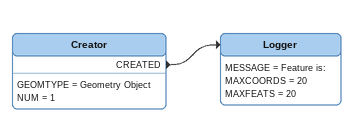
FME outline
Creator
    GEOMTYPE = Geometry Object
    NUM = 1
    CREATED -> Logger
Logger
    MESSAGE = Feature is:
    MAXCOORDS = 20
    MAXFEATS = 20
